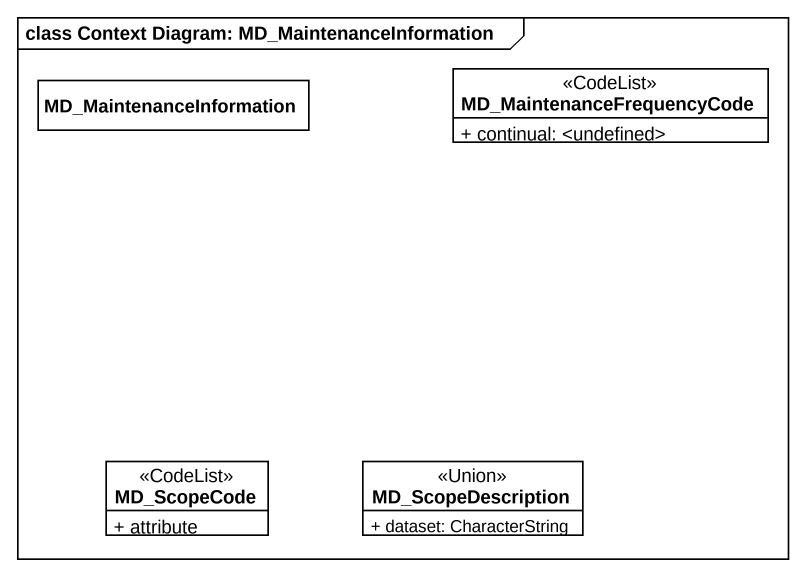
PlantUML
@startuml
mainframe class Context Diagram: MD_MaintenanceInformation
hide circle
hide empty members
skinparam classAttributeIconSize 0
class MD_MaintenanceInformation #FFFFFF
class MD_MaintenanceFrequencyCode <<CodeList>> #FFFFFF {
  + continual: <undefined>
}
class MD_ScopeCode <<CodeList>> #FFFFFF {
  + attribute
}
class MD_ScopeDescription <<Union>> #FFFFFF {
  + dataset: CharacterString
}
@enduml
